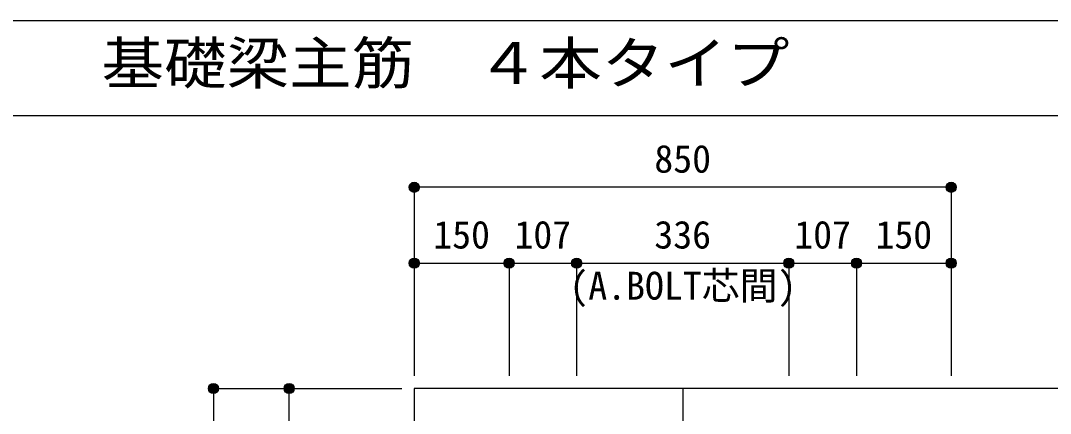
# Model space of a CAD drawing. Units: millimetres at full size, sheet at 1:20. Extents: x -3982 to 3969, y -2797 to 2801.
# Drawn here: x -680 to 950, y 2180 to 2801 of the extents above; entities that cross this region are included whole.
import ezdxf
from ezdxf.enums import TextEntityAlignment as Align

# ---------------------------------------------------------------- set-up
doc = ezdxf.new("R2010")
doc.units = ezdxf.units.MM
doc.header["$LTSCALE"] = 20
doc.header["$PDMODE"] = 32
doc.header["$PDSIZE"] = 10
doc.linetypes.add('CHAIN1', pattern=[8, 5, -1, 1, -1])
for name, color, linetype in [('6-1_躯体線', 2, 'Continuous'), ('6-7_文字', 7, 'Continuous'), ('6-D_寸法', 4, 'Continuous'), ('F-0_枠', 6, 'Continuous')]:
    doc.layers.add(name, color=color, linetype=linetype)
doc.styles.add('ＭＳ ゴシック', font='')
doc.styles.get('ＭＳ ゴシック').set_extended_font_data('MS Gothic')

msp = doc.modelspace()

# ---------------------------------------------------------------- linework, layer by layer
at = {"layer": '6-1_躯体線'}
for p, q in [((-56.71, 2219.12), (-56.71, 1369.12)), ((1193.29, 2219.12), (-56.71, 2219.12))]:
    msp.add_line(p, q, dxfattribs=at)
at = {"layer": '6-D_寸法'}
for p, q in [((-56.71, 2537.15), (-56.71, 2417.15)), ((-56.71, 2537.15), (-56.71, 2417.15)), ((793.29, 2537.15), (-56.71, 2537.15)), ((793.29, 2537.15), (793.29, 2417.15)), ((-56.71, 2417.15), (-56.71, 2239.12)), ((-56.71, 2417.15), (-56.71, 2239.12)), ((-56.71, 2417.15), (93.29, 2417.15)), ((-56.71, 2417.15), (-56.71, 2239.12)), ((93.29, 2417.15), (93.29, 2239.12)), ((93.29, 2417.15), (200.29, 2417.15)), ((200.29, 2417.15), (200.29, 2239.12)), ((200.29, 2417.15), (536.29, 2417.15)), ((200.29, 2417.15), (200.29, 2239.12)), ((536.29, 2417.15), (536.29, 2239.12)), ((536.29, 2417.15), (643.29, 2417.15)), ((643.29, 2417.15), (643.29, 2239.12)), ((793.29, 2417.15), (793.29, 2239.12)), ((793.29, 2417.15), (793.29, 2239.12)), ((793.29, 2417.15), (793.29, 2239.12)), ((-374.74, 2219.12), (-254.74, 2219.12)), ((-374.74, 2219.12), (-374.74, 1369.12)), ((-254.74, 2219.12), (-76.71, 2219.12)), ((-254.74, 2219.12), (-76.71, 2219.12)), ((-254.74, 2219.12), (-76.71, 2219.12)), ((-254.74, 2219.12), (-76.71, 2219.12)), ((-254.74, 2219.12), (-76.71, 2219.12)), ((-254.74, 2219.12), (-76.71, 2219.12)), ((-254.74, 2219.12), (-76.71, 2219.12)), ((-254.74, 2219.12), (-76.71, 2219.12)), ((-254.74, 2219.12), (-76.71, 2219.12)), ((-254.74, 2219.12), (-76.71, 2219.12))]:
    msp.add_line(p, q, dxfattribs=at)
at = {"layer": '6-D_寸法', "linetype": 'CHAIN1'}
msp.add_line((368.29, 2219.12), (368.29, 969.12), dxfattribs=at)
at = {"layer": '6-D_寸法'}
for points in [[(643.29, 2417.15), (793.29, 2417.15), (793.29, 2239.12)], [(-254.74, 1918.12), (-254.74, 2219.12), (-76.71, 2219.12)]]:
    msp.add_lwpolyline(points, dxfattribs=at)
for centre, radius in [((-56.71, 2537.15), 8), ((-56.71, 2537.15), 7.2), ((-56.71, 2537.15), 6.4), ((793.29, 2537.15), 8), ((793.29, 2537.15), 7.2), ((793.29, 2537.15), 6.4), ((-56.71, 2537.15), 5.6), ((-56.71, 2537.15), 4.8), ((-56.71, 2537.15), 4), ((-56.71, 2537.15), 3.2), ((-56.71, 2537.15), 2.4), ((-56.71, 2537.15), 1.6), ((-56.71, 2537.15), 0.8), ((793.29, 2537.15), 5.6), ((793.29, 2537.15), 4.8), ((793.29, 2537.15), 4), ((793.29, 2537.15), 3.2), ((793.29, 2537.15), 2.4), ((793.29, 2537.15), 1.6), ((793.29, 2537.15), 0.8), ((-56.71, 2417.15), 8), ((-56.71, 2417.15), 7.2), ((-56.71, 2417.15), 6.4), ((-56.71, 2417.15), 5.6), ((-56.71, 2417.15), 4.8), ((-56.71, 2417.15), 4), ((-56.71, 2417.15), 3.2), ((-56.71, 2417.15), 2.4), ((-56.71, 2417.15), 1.6), ((-56.71, 2417.15), 0.8), ((93.29, 2417.15), 8), ((93.29, 2417.15), 7.2), ((93.29, 2417.15), 6.4), ((93.29, 2417.15), 5.6), ((93.29, 2417.15), 4.8), ((93.29, 2417.15), 4), ((93.29, 2417.15), 3.2), ((93.29, 2417.15), 2.4), ((93.29, 2417.15), 1.6), ((93.29, 2417.15), 0.8), ((200.29, 2417.15), 8), ((200.29, 2417.15), 7.2), ((200.29, 2417.15), 6.4), ((200.29, 2417.15), 5.6), ((200.29, 2417.15), 4.8), ((200.29, 2417.15), 4), ((200.29, 2417.15), 3.2), ((200.29, 2417.15), 2.4), ((200.29, 2417.15), 1.6), ((200.29, 2417.15), 0.8), ((536.29, 2417.15), 8), ((536.29, 2417.15), 7.2), ((536.29, 2417.15), 6.4), ((536.29, 2417.15), 5.6), ((536.29, 2417.15), 4.8), ((536.29, 2417.15), 4), ((536.29, 2417.15), 3.2), ((536.29, 2417.15), 2.4), ((536.29, 2417.15), 1.6), ((536.29, 2417.15), 0.8), ((643.29, 2417.15), 8), ((643.29, 2417.15), 7.2), ((643.29, 2417.15), 6.4), ((643.29, 2417.15), 5.6), ((643.29, 2417.15), 4.8), ((643.29, 2417.15), 4), ((643.29, 2417.15), 3.2), ((643.29, 2417.15), 2.4), ((643.29, 2417.15), 1.6), ((643.29, 2417.15), 0.8), ((793.29, 2417.15), 8), ((793.29, 2417.15), 7.2), ((793.29, 2417.15), 6.4), ((793.29, 2417.15), 5.6), ((793.29, 2417.15), 4.8), ((793.29, 2417.15), 4), ((793.29, 2417.15), 3.2), ((793.29, 2417.15), 2.4), ((793.29, 2417.15), 1.6), ((793.29, 2417.15), 0.8), ((-374.74, 2219.12), 8), ((-374.74, 2219.12), 7.2), ((-374.74, 2219.12), 6.4), ((-374.74, 2219.12), 5.6), ((-374.74, 2219.12), 4.8), ((-374.74, 2219.12), 4), ((-374.74, 2219.12), 3.2), ((-374.74, 2219.12), 2.4), ((-374.74, 2219.12), 1.6), ((-374.74, 2219.12), 0.8), ((-254.74, 2219.12), 8), ((-254.74, 2219.12), 7.2), ((-254.74, 2219.12), 6.4), ((-254.74, 2219.12), 5.6), ((-254.74, 2219.12), 4.8), ((-254.74, 2219.12), 4), ((-254.74, 2219.12), 3.2), ((-254.74, 2219.12), 2.4), ((-254.74, 2219.12), 1.6), ((-254.74, 2219.12), 0.8)]:
    msp.add_circle(centre, radius, dxfattribs=at)
at = {"layer": '6-D_寸法', "color": 7}
for p in [(-56.71, 2537.15), (793.29, 2537.15), (-56.71, 2417.15), (93.29, 2417.15), (200.29, 2417.15), (536.29, 2417.15), (643.29, 2417.15), (793.29, 2417.15), (-374.74, 2219.12), (-254.74, 2219.12)]:
    msp.add_point(p, dxfattribs=at)
at = {"layer": 'F-0_枠'}
msp.add_line((-3981.92, 2800.77), (3969.4, 2800.77), dxfattribs=at)
at = {"layer": 'F-0_枠', "color": 2}
msp.add_line((-3981.92, 2650.77), (2482.4, 2650.77), dxfattribs=at)

# ---------------------------------------------------------------- texts
at = {"layer": '6-7_文字', "color": 2, "style": 'ＭＳ ゴシック', "width": 1.1}
msp.add_text('\u3000\u3000基礎梁主筋\u3000４本タイプ', height=65.98, dxfattribs=at).set_placement((-749.76, 2680.77), align=Align.BOTTOM_LEFT)
at = {"layer": '6-7_文字', "color": 4, "style": 'ＭＳ ゴシック'}
msp.add_text('(A.BOLT芯間)', height=43.99, dxfattribs=at).set_placement((188.82, 2346.37), align=Align.BOTTOM_LEFT)
at = {"layer": '6-D_寸法', "style": 'ＭＳ ゴシック'}
for s, p in [('850', (323.29, 2547.15)), ('150', (-26.71, 2427.15)), ('107', (101.79, 2427.15)), ('336', (323.29, 2427.15)), ('107', (544.79, 2427.15)), ('150', (673.29, 2427.15))]:
    msp.add_text(s, height=43.99, dxfattribs=at).set_placement(p, align=Align.BOTTOM_LEFT)

doc.saveas('drawing.dxf')
